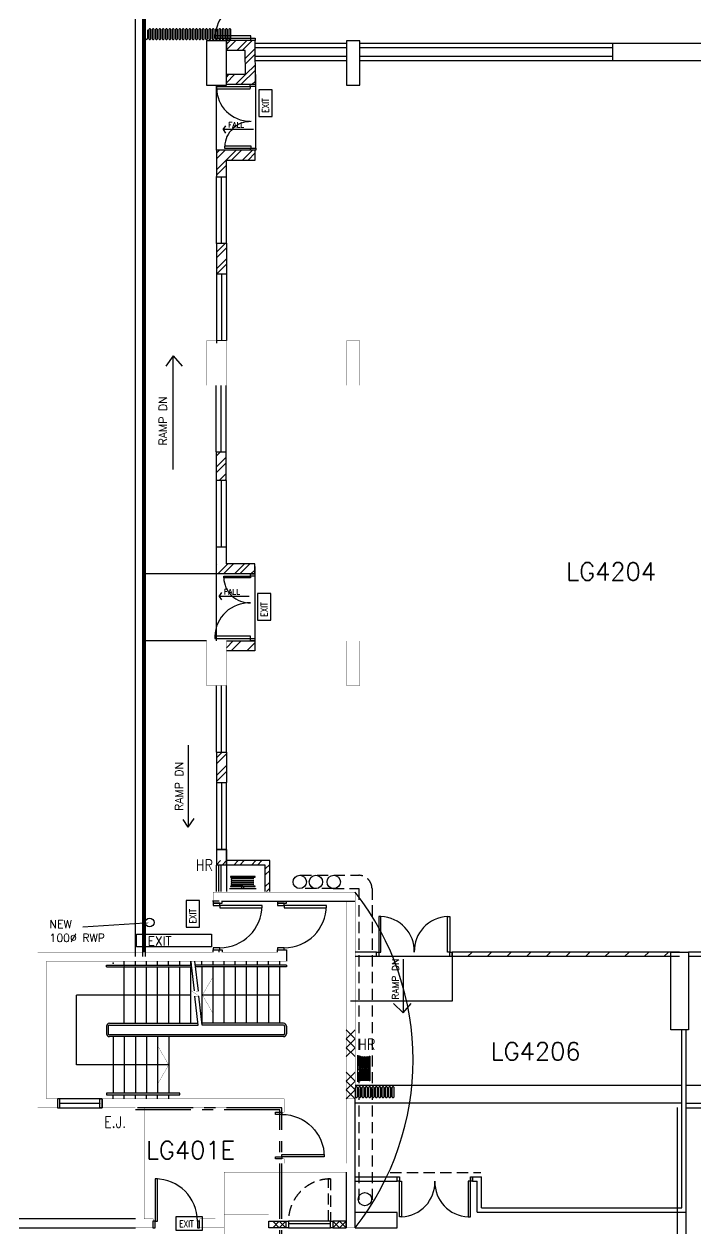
# Model space of a CAD drawing. Extents: x -163002 to 22103, y -98847 to 51643.
# Drawn here: x -128005 to -112884, y -78725 to -51624 of the extents above; entities that cross this region are included whole.
import ezdxf

# ---------------------------------------------------------------- set-up
doc = ezdxf.new("R2010")
doc.units = 0
doc.header["$LTSCALE"] = 1000
doc.header["$MEASUREMENT"] = 0
doc.linetypes.add('s1108a$0$CENTER', pattern=[2, 1.25, -0.25, 0.25, -0.25])
doc.linetypes.add('s1108a$0$HIDDEN', pattern=[0.375, 0.25, -0.125])
doc.layers.get('0').update_dxf_attribs({"linetype": 'CONTINUOUS'})
for name, color, linetype in [('s1108a$0$20', 1, 'CONTINUOUS'), ('s1108a$0$22', 7, 'CONTINUOUS'), ('s1108a$0$23', 7, 'CONTINUOUS'), ('s1108a$0$25', 7, 'CONTINUOUS'), ('s1108a$0$30', 7, 'CONTINUOUS'), ('s1108a$0$56', 7, 'CONTINUOUS'), ('s1108a$0$6', 7, 'CONTINUOUS'), ('s1108a$0$7', 7, 'CONTINUOUS'), ('s1108a$0$BLK', 4, 'CONTINUOUS'), ('s1108a$0$CHANN', 9, 'CONTINUOUS'), ('s1108a$0$EX-HID', 1, 's1108a$0$HIDDEN'), ('s1108a$0$EX-SERVICE', 6, 'CONTINUOUS'), ('s1108a$0$HATCH-WL', 1, 'CONTINUOUS'), ('s1108a$0$NEW-BWL', 4, 'CONTINUOUS'), ('s1108a$0$NEW-DIM', 8, 'CONTINUOUS'), ('s1108a$0$NEW-DR', 2, 'CONTINUOUS'), ('s1108a$0$NEW-FITTING', 2, 'CONTINUOUS'), ('s1108a$0$NEW-RAMP', 6, 'CONTINUOUS'), ('s1108a$0$NEW-TXT', 6, 'CONTINUOUS'), ('s1108a$0$NEW-WAL', 4, 'CONTINUOUS'), ('s1108a$0$ROOM-NO', 4, 'CONTINUOUS')]:
    doc.layers.add(name, color=color, linetype=linetype)
doc.styles.add('s1108a$0$STANDARD', font='SIMPLEX')

# ---------------------------------------------------------------- blocks, each defined once
blk = doc.blocks.new('s1108a$0$D1050A')
at = {"layer": 's1108a$0$30', "color": 11, "linetype": 'Continuous'}
for points in [[(0.05, 0.15), (0.1, 0.15), (0.1, 1.1), (0.05, 1.1)], [(0, 0), (0.05, 0), (0.05, 0.15), (0, 0.15)], [(1, 0), (1.05, 0), (1.05, 0.15), (1, 0.15)]]:
    blk.add_lwpolyline(points, close=True, dxfattribs=at)
blk.add_arc((0.05, 0.15), 0.95, 0, 90, dxfattribs=at)
blk = doc.blocks.new('s1108a$0$EXIT')
at = {"layer": 's1108a$0$56', "color": 1, "linetype": 'Continuous'}
blk.add_lwpolyline([(0, 0), (0.6, 0), (0.6, 0.3), (0, 0.3)], close=True, dxfattribs=at)
at = {"layer": 's1108a$0$56', "color": 1, "linetype": 'Continuous', "style": 's1108a$0$STANDARD', "width": 0.8}
blk.add_text('EXIT', height=0.15, dxfattribs=at).set_placement((0.0816, 0.0747))
blk = doc.blocks.new('s1108a$0$HR')
at = {"layer": 's1108a$0$56', "color": 1, "linetype": 'Continuous'}
for p, q in [((-0.3, 0), (0.3, 0)), ((0.249, -0.0595), (-0.2491, -0.0671)), ((0.249, -0.0863), (-0.2491, -0.0939)), ((0.249, -0.1131), (-0.2491, -0.1207)), ((0.249, -0.1399), (-0.2491, -0.1475)), ((0.249, -0.1667), (-0.2491, -0.1743)), ((-0.2491, -0.201), (0.249, -0.1934)), ((0.249, -0.2202), (-0.2491, -0.2278)), ((0.249, -0.247), (-0.2491, -0.2546))]:
    blk.add_line(p, q, dxfattribs=at)
for points in [[(-0.275, -0.0575), (-0.275, -0.045), (0.275, -0.045), (0.275, -0.0575)], [(0.275, -0.2575), (0.275, -0.27), (-0.275, -0.27), (-0.275, -0.2575)], [(0.02, -0.0001), (0.02, -0.045), (-0.03, -0.045), (-0.03, -0.0001)]]:
    blk.add_lwpolyline(points, close=True, dxfattribs=at)
for centre, start, end in [((-0.2491, -0.08055), 89.999978, 269.999972), ((-0.2491, -0.107336), 89.999978, 269.999972), ((-0.2491, -0.134122), 89.999978, 269.999972), ((-0.2491, -0.160907), 89.999978, 269.999972), ((-0.2491, -0.187693), 89.999978, 269.999972), ((-0.2491, -0.214479), 89.999978, 269.999972), ((-0.2491, -0.241265), 89.999978, 269.999972), ((0.249, -0.07295), 270.000025, 90.000019), ((0.249, -0.099736), 270.000025, 90.000019), ((0.249, -0.126522), 270.000025, 90.000019), ((0.249, -0.153307), 270.000025, 90.000019), ((0.249, -0.180093), 270.000025, 90.000019), ((0.249, -0.206879), 270.000025, 90.000019), ((0.249, -0.233665), 270.000025, 90.000019)]:
    blk.add_arc(centre, 0.013393, start, end, dxfattribs=at)
blk = doc.blocks.new('s1108a$0$H450')
at = {"layer": 's1108a$0$22', "color": 1, "linetype": 'Continuous'}
for points in [[(0, 0.15), (0.15, 0), (0.3, 0.15), (0.45, 0)], [(0, 0), (0.15, 0.15), (0.3, 0), (0.45, 0.15)]]:
    blk.add_lwpolyline(points, dxfattribs=at)
blk = doc.blocks.new('s1108a$0$H300')
at = {"layer": 's1108a$0$22', "color": 1, "linetype": 'Continuous'}
for points in [[(0, 0), (0.15, 0.15), (0.3, 0)], [(0, 0.15), (0.15, 0), (0.3, 0.15)]]:
    blk.add_lwpolyline(points, dxfattribs=at)
blk = doc.blocks.new('*X37')
at = {"color": 0}
for p, q in [((-313611, -62040), (-313596, -62025)), ((-313570, -62246), (-313345, -62021)), ((-313446, -62246), (-313221, -62021)), ((-313198, -62246), (-312973, -62021)), ((-313075, -62246), (-312850, -62021)), ((-312827, -62246), (-312739, -62158))]:
    blk.add_line(p, q, dxfattribs=at)
blk = doc.blocks.new('*X44')
at = {"color": 0}
for p, q in [((-313161, -50329), (-313076, -50244)), ((-313161, -50453), (-312952, -50244)), ((-312930, -50469), (-312705, -50244)), ((-312806, -50469), (-312581, -50244)), ((-312735, -50646), (-312512, -50423)), ((-312734, -50769), (-312511, -50546)), ((-312834, -51240), (-312508, -50914)), ((-312732, -51014), (-312509, -50791)), ((-313161, -51072), (-313104, -51015)), ((-313161, -51196), (-312980, -51015)), ((-312958, -51240), (-312733, -51015)), ((-312587, -51240), (-312506, -51159))]:
    blk.add_line(p, q, dxfattribs=at)
blk = doc.blocks.new('*X45')
at = {"color": 0}
for p, q in [((-313386, -55009), (-313179, -54802)), ((-313386, -55133), (-313161, -54908)), ((-313386, -55380), (-313161, -55155)), ((-313381, -55499), (-313161, -55279))]:
    blk.add_line(p, q, dxfattribs=at)
blk = doc.blocks.new('*X46')
at = {"color": 0}
for p, q in [((-313386, -53153), (-312945, -52712)), ((-313386, -52782), (-313316, -52712)), ((-313386, -52906), (-313192, -52712)), ((-313046, -52937), (-312821, -52712)), ((-312798, -52937), (-312573, -52712)), ((-312675, -52937), (-312513, -52775)), ((-313386, -53277), (-313161, -53052)), ((-313178, -53317), (-313161, -53299))]:
    blk.add_line(p, q, dxfattribs=at)
blk = doc.blocks.new('*X47')
at = {"color": 0}
for p, q in [((-313395, -59597), (-313296, -59498)), ((-313395, -59844), (-313170, -59619)), ((-313395, -59968), (-313170, -59743)), ((-313325, -60145), (-313170, -59990)), ((-313201, -60145), (-313170, -60114))]:
    blk.add_line(p, q, dxfattribs=at)
blk = doc.blocks.new('*X38')
at = {"color": 0}
for p, q in [((-296355, -32648), (-296260, -32553)), ((-296355, -32781), (-296255, -32681)), ((-296355, -33046), (-296255, -32946)), ((-296355, -33179), (-296255, -33079)), ((-296355, -33444), (-296255, -33344)), ((-296355, -33576), (-296255, -33476)), ((-296267, -33753), (-296167, -33653)), ((-296134, -33753), (-296034, -33653)), ((-295869, -33753), (-295769, -33653)), ((-295737, -33753), (-295661, -33678))]:
    blk.add_line(p, q, dxfattribs=at)
blk = doc.blocks.new('*X50')
at = {"color": 0}
for p, q in [((-307734, -70853), (-307634, -70753)), ((-307292, -70853), (-307192, -70753)), ((-306850, -70853), (-306750, -70753)), ((-306408, -70853), (-306308, -70753)), ((-305966, -70853), (-305866, -70753)), ((-305525, -70853), (-305425, -70753)), ((-305083, -70853), (-304983, -70753)), ((-304641, -70853), (-304541, -70753)), ((-304199, -70853), (-304099, -70753)), ((-303757, -70853), (-303657, -70753)), ((-303315, -70853), (-303215, -70753))]:
    blk.add_line(p, q, dxfattribs=at)
blk = doc.blocks.new('*X51')
at = {"color": 0}
for p, q in [((-313386, -66385), (-313255, -66253)), ((-313386, -66517), (-313161, -66292)), ((-313386, -66783), (-313161, -66558)), ((-313386, -66915), (-313161, -66690))]:
    blk.add_line(p, q, dxfattribs=at)
blk = doc.blocks.new('*X53')
at = {"color": 0}
for p, q in [((-313161, -63906), (-313009, -63753)), ((-313055, -63977), (-312832, -63753)), ((-312702, -63977), (-312523, -63798)), ((-312525, -63977), (-312523, -63975))]:
    blk.add_line(p, q, dxfattribs=at)
blk = doc.blocks.new('s1108a')
at = {"color": 11}
for p, q in [((-123674, -53026), (-122914, -53026)), ((-122912, -54418), (-122792, -54418))]:
    blk.add_line(p, q, dxfattribs=at)
at = {"layer": 's1108a$0$20', "color": 14, "linetype": 'Continuous'}
for p, q in [((-123550, -71350), (-120555, -71350)), ((-123750, -72450), (-123550, -72450)), ((-123615, -72500), (-123615, -72450)), ((-123550, -72450), (-123550, -72500)), ((-122100, -72500), (-122100, -72700)), ((-120555, -78700), (-120555, -75800)), ((-120755, -77450), (-120755, -78700))]:
    blk.add_line(p, q, dxfattribs=at)
at = {"layer": 's1108a$0$20', "color": 14, "linetype": 'Continuous', "const_width": 5}
for points in [[(-123750, -71150), (-123750, -71400), (-123550, -71400), (-123550, -71350), (-122300, -71350), (-122300, -71400), (-122100, -71400), (-122100, -71350), (-120755, -71350), (-120755, -77250), (-122150, -77250), (-122150, -77150), (-122350, -77150), (-122350, -77250), (-123700, -77250), (-123700, -78500), (-124050, -78500), (-124050, -78700), (-123500, -78700), (-123500, -77450), (-120755, -77450), (-120755, -78700), (-120555, -78700), (-120555, -71150)], [(-127700, -72500), (-123750, -72500), (-123750, -72450), (-123550, -72450), (-123550, -72500), (-122300, -72500), (-122300, -72450), (-122100, -72450), (-122100, -72700), (-127500, -72700), (-127500, -75800), (-127250, -75800), (-127250, -76000), (-127700, -76000)], [(-126250, -75800), (-122150, -75800), (-122150, -76100), (-122350, -76100), (-122350, -76000), (-125300, -76000), (-125300, -78500), (-125100, -78500), (-125100, -78700), (-125500, -78700), (-125500, -76000), (-126250, -76000)]]:
    blk.add_lwpolyline(points, close=True, dxfattribs=at)
at = {"layer": 's1108a$0$20', "color": 2, "linetype": 'Continuous', "const_width": 5}
blk.add_lwpolyline([(-120555, -75800), (-120755, -75800), (-120755, -74250), (-120555, -74250)], close=True, dxfattribs=at)
at = {"layer": 's1108a$0$20', "color": 14, "linetype": 'Continuous'}
for points in [[(-122500, -78549), (-122110, -78549), (-122110, -78700), (-122500, -78700)], [(-120755, -78550), (-121055, -78550), (-121055, -78700), (-120755, -78700)]]:
    blk.add_lwpolyline(points, close=True, dxfattribs=at)
at = {"layer": 's1108a$0$23', "color": 3, "linetype": 'Continuous'}
for p, q in [((-125500, -72500), (-125500, -32500)), ((-125300, -72500), (-125300, -32500)), ((-125500, -78500), (-134875, -78500)), ((-134875, -78700), (-125500, -78700))]:
    blk.add_line(p, q, dxfattribs=at)
at = {"layer": 's1108a$0$23', "color": 9, "linetype": 'Continuous'}
blk.add_line((-125500, -72600), (-125500, -32500), dxfattribs=at)
at = {"layer": 's1108a$0$23', "color": 10, "linetype": 'Continuous'}
for points in [[(-127250, -76000), (-127200, -76000), (-127200, -75800), (-127250, -75800)], [(-127250, -76000), (-126250, -76000), (-126250, -75800), (-127250, -75800)], [(-126250, -76000), (-126300, -76000), (-126300, -75800), (-126250, -75800)], [(-127200, -75895), (-126300, -75895), (-126300, -75905), (-127200, -75905)]]:
    blk.add_lwpolyline(points, close=True, dxfattribs=at)
at = {"layer": 's1108a$0$23', "color": 8, "linetype": 'Continuous'}
blk.add_lwpolyline([(-113300, -81447), (-113300, -75997)], dxfattribs=at)
at = {"layer": 's1108a$0$23', "color": 10, "linetype": 'Continuous'}
blk.add_lwpolyline([(-113100, -81250), (-113100, -76000), (-83450, -76000)], dxfattribs=at)
at = {"layer": 's1108a$0$25', "color": 11, "linetype": 'Continuous'}
for p, q in [((-126150, -72790), (-124241, -72790)), ((-126150, -72830), (-126150, -72790)), ((-126150, -72830), (-124236, -72830)), ((-125751, -72791), (-125751, -72701)), ((-125751, -72831), (-125750, -72831)), ((-125750, -74100), (-125750, -72830)), ((-125501, -72791), (-125501, -72701)), ((-125500, -74100), (-125500, -72830)), ((-125251, -72791), (-125251, -72701)), ((-125250, -74100), (-125250, -72830)), ((-125001, -72791), (-125001, -72701)), ((-125000, -74100), (-125000, -72830)), ((-124751, -72791), (-124751, -72701)), ((-124750, -74100), (-124750, -72830)), ((-124501, -72791), (-124501, -72701)), ((-124500, -74100), (-124500, -72830)), ((-124253, -72699), (-124242, -72790)), ((-124251, -72791), (-124251, -72701)), ((-124250, -74100), (-124250, -72830)), ((-124242, -72790), (-124174, -73370)), ((-124166, -72700), (-124086, -73380)), ((-122100, -72790), (-124156, -72790)), ((-122100, -72830), (-124151, -72830)), ((-124001, -72791), (-124001, -72701)), ((-124000, -74100), (-124000, -72830)), ((-123751, -72791), (-123751, -72701)), ((-123750, -74100), (-123750, -72830)), ((-123501, -72791), (-123501, -72701)), ((-123500, -74100), (-123500, -72830)), ((-123251, -72791), (-123251, -72701)), ((-123250, -74100), (-123250, -72830)), ((-123001, -72791), (-123001, -72701)), ((-123000, -74100), (-123000, -72830)), ((-122751, -72791), (-122751, -72701)), ((-122750, -74100), (-122750, -72830)), ((-122501, -72791), (-122501, -72701)), ((-122500, -74100), (-122500, -72830)), ((-122251, -72791), (-122251, -72701)), ((-122250, -74100), (-122250, -72830)), ((-122100, -72790), (-122100, -72830)), ((-124250, -73465), (-126825, -73465)), ((-126825, -75035), (-126825, -73465)), ((-124084, -74140), (-124160, -73488)), ((-123997, -74140), (-124074, -73490)), ((-122250, -73465), (-123991, -73465)), ((-126150, -74165), (-126150, -74335)), ((-126110, -74165), (-126110, -74335)), ((-126085, -74100), (-124090, -74100)), ((-126085, -74140), (-124084, -74140)), ((-122165, -74100), (-124002, -74100)), ((-122165, -74140), (-123998, -74140)), ((-122140, -74165), (-122140, -74335)), ((-122100, -74165), (-122100, -74335)), ((-122165, -74360), (-126085, -74360)), ((-122165, -74400), (-126085, -74400)), ((-126000, -74400), (-126000, -75670)), ((-125750, -74400), (-125750, -75670)), ((-125500, -74400), (-125500, -75670)), ((-125250, -74400), (-125250, -75670)), ((-125000, -74400), (-125000, -75670)), ((-124750, -74400), (-124750, -75670)), ((-124750, -75035), (-126825, -75035)), ((-126000, -75800), (-126000, -75710)), ((-125750, -75800), (-125750, -75710)), ((-125500, -75800), (-125500, -75710)), ((-125250, -75800), (-125250, -75710)), ((-125000, -75800), (-125000, -75710)), ((-124750, -75800), (-124750, -75710))]:
    blk.add_line(p, q, dxfattribs=at)
at = {"layer": 's1108a$0$25', "color": 3, "linetype": 'Continuous', "const_width": 5}
blk.add_lwpolyline([(-122100, -72450), (-122300, -72450)], dxfattribs=at)
at = {"layer": 's1108a$0$25', "color": 11, "linetype": 'Continuous', "const_width": 5}
for points in [[(-123991, -73465), (-123741, -73032)], [(-124087, -73376), (-124233, -73372)], [(-124233, -73372), (-124067, -73488)], [(-124067, -73488), (-124165, -73488)], [(-123991, -73465), (-123741, -73898)], [(-124750, -75035), (-125000, -74602)], [(-124750, -75035), (-125000, -75468)]]:
    blk.add_lwpolyline(points, dxfattribs=at)
at = {"layer": 's1108a$0$25', "color": 11, "linetype": 'Continuous'}
blk.add_lwpolyline([(-126150, -75710), (-124500, -75710), (-124500, -75670), (-126150, -75670)], close=True, dxfattribs=at)
at = {"layer": 's1108a$0$25', "color": 14, "linetype": 'Continuous'}
blk.add_lwpolyline([(-122055, -78700), (-121105, -78700), (-121105, -78550), (-122055, -78550)], close=True, dxfattribs=at)
at = {"layer": 's1108a$0$25', "color": 15, "linetype": 'Continuous'}
blk.add_arc((-125364, -74925), 6114, 321.8681, 38.1319, dxfattribs=at)
at = {"layer": 's1108a$0$25', "color": 11, "linetype": 'Continuous'}
for centre, radius, start, end in [((-126085, -74165), 65, 90, 180), ((-126085, -74165), 25, 90, 180), ((-122165, -74165), 65, 0, 90), ((-122165, -74165), 25, 0, 90), ((-126085, -74335), 65, 180, 270), ((-126085, -74335), 25, 180, 270), ((-122165, -74335), 25, 270, 0), ((-122165, -74335), 65, 270, 0)]:
    blk.add_arc(centre, radius, start, end, dxfattribs=at)
for p in [(-126000, -72750), (-125751, -72831)]:
    blk.add_point(p, dxfattribs=at)
at = {"layer": 's1108a$0$30', "color": 11, "linetype": 'Continuous'}
for p, q in [((-123674, -53091), (-123674, -53051)), ((-122914, -53091), (-123674, -53091)), ((-122919, -53035), (-122919, -53075)), ((-122914, -53026), (-122914, -52986)), ((-122794, -53026), (-122914, -53026)), ((-122794, -52986), (-122794, -53026)), ((-122912, -54458), (-122912, -54418)), ((-122792, -54458), (-122912, -54458)), ((-122792, -54418), (-122792, -54458))]:
    blk.add_line(p, q, dxfattribs=at)
at = {"layer": 's1108a$0$30', "color": 2, "linetype": 's1108a$0$HIDDEN'}
blk.add_lwpolyline([(-121105, -78550), (-121155, -78550), (-121155, -77600), (-121105, -77600)], close=True, dxfattribs=at)
at = {"layer": 's1108a$0$30', "color": 2, "linetype": 'Continuous'}
for points in [[(-122105, -78550), (-122055, -78550), (-122055, -78700), (-122105, -78700)], [(-122055, -78600), (-121105, -78600), (-121105, -78550), (-122055, -78550)], [(-121105, -78550), (-121055, -78550), (-121055, -78700), (-121105, -78700)]]:
    blk.add_lwpolyline(points, close=True, dxfattribs=at)
at = {"layer": 's1108a$0$30', "color": 2, "linetype": 's1108a$0$HIDDEN'}
blk.add_arc((-121105, -78550), 950, 90, 180, dxfattribs=at)
at = {"layer": 's1108a$0$30', "color": 11, "linetype": 'Continuous'}
blk.add_ellipse((-122914, -53051), major_axis=(-537, -537), ratio=1, start_param=-0.785398, end_param=0.785398, dxfattribs=at)
at = {"layer": 's1108a$0$56', "color": 8, "linetype": 'Continuous'}
for p, q in [((-122832, -70824), (-123330, -70817)), ((-122832, -70851), (-123330, -70843)), ((-123330, -70870), (-122832, -70878)), ((-122832, -70904), (-123330, -70897)), ((-122832, -70931), (-123330, -70924)), ((-122832, -70958), (-123330, -70950)), ((-122832, -70985), (-123330, -70977)), ((-122832, -71012), (-123330, -71004)), ((-123381, -71071), (-122781, -71071))]:
    blk.add_line(p, q, dxfattribs=at)
at = {"layer": 's1108a$0$56', "color": 1, "linetype": 'Continuous'}
for points in [[(-122425, -53700), (-122425, -53100), (-122725, -53100), (-122725, -53700)], [(-122450, -65034), (-122450, -64434), (-122750, -64434), (-122750, -65034)]]:
    blk.add_lwpolyline(points, close=True, dxfattribs=at)
at = {"layer": 's1108a$0$56', "color": 8, "linetype": 'Continuous'}
for points in [[(-122806, -70814), (-122806, -70801), (-123356, -70801), (-123356, -70814)], [(-123356, -71014), (-123356, -71026), (-122806, -71026), (-122806, -71014)], [(-123061, -71071), (-123061, -71026), (-123111, -71026), (-123111, -71071)]]:
    blk.add_lwpolyline(points, close=True, dxfattribs=at)
for centre in [(-123330, -70830), (-123330, -70857), (-123330, -70883), (-123330, -70910), (-123330, -70937), (-123330, -70964), (-123330, -70991)]:
    blk.add_arc(centre, 13.4, 90, 270, dxfattribs=at)
at = {"layer": 's1108a$0$6', "color": 14, "linetype": 'Continuous', "const_width": 5}
for points in [[(-123900, -53000), (-123450, -53000), (-123450, -52000), (-123900, -52000)], [(-123900, -53000), (-123450, -53000), (-123450, -52000), (-123900, -52000)], [(-120750, -53000), (-120450, -53000), (-120450, -52000), (-120750, -52000)], [(-120750, -53000), (-120450, -53000), (-120450, -52000), (-120750, -52000)], [(-112250, -52450), (-114750, -52450), (-114750, -52050), (-112250, -52050)], [(-123900, -59750), (-123450, -59750), (-123450, -58750), (-123900, -58750)], [(-120750, -59750), (-120450, -59750), (-120450, -58750), (-120750, -58750)], [(-123900, -66500), (-123450, -66500), (-123450, -65500), (-123900, -65500)], [(-120750, -66500), (-120450, -66500), (-120450, -65500), (-120750, -65500)], [(-123500, -78400), (-122500, -78400), (-122500, -78850), (-123500, -78850)]]:
    blk.add_lwpolyline(points, close=True, dxfattribs=at)
at = {"layer": 's1108a$0$6', "linetype": 'Continuous'}
for points in [[(-123900, -53000), (-123450, -53000), (-123450, -52000), (-123900, -52000)], [(-120750, -53000), (-120450, -53000), (-120450, -52000), (-120750, -52000)], [(-112250, -52450), (-114750, -52450), (-114750, -52050), (-112250, -52050)]]:
    blk.add_lwpolyline(points, close=True, dxfattribs=at)
at = {"layer": 's1108a$0$6', "color": 14, "linetype": 'Continuous', "const_width": 5}
for points in [[(-113450, -74250), (-113450, -72500)], [(-113450, -72500), (-113050, -72500)], [(-113450, -74250), (-113450, -72500)], [(-113450, -72500), (-113050, -72500)], [(-113450, -74250), (-113450, -72500)], [(-113450, -72500), (-113050, -72500)], [(-113450, -74250), (-113450, -72500)], [(-113450, -72500), (-113050, -72500)], [(-113050, -72500), (-113050, -74250)], [(-113050, -72500), (-113050, -74250)], [(-113050, -72500), (-113050, -74250)], [(-113050, -72500), (-113050, -74250)], [(-113050, -74250), (-113450, -74250)], [(-113050, -74250), (-113450, -74250)], [(-113050, -74250), (-113450, -74250)], [(-113050, -74250), (-113450, -74250)]]:
    blk.add_lwpolyline(points, dxfattribs=at)
at = {"layer": 's1108a$0$6', "linetype": 'Continuous'}
for points in [[(-113450, -72500), (-113050, -72500)], [(-113450, -74250), (-113450, -72500)], [(-113050, -72500), (-113050, -74250)], [(-113050, -72500), (-113050, -74250)], [(-113050, -74250), (-113450, -74250)]]:
    blk.add_lwpolyline(points, dxfattribs=at)
at = {"layer": 's1108a$0$7', "color": 4, "linetype": 's1108a$0$CENTER'}
for points in [[(-122200, -98500), (-122200, -76000), (-125500, -76000)], [(-122250, -98500), (-122250, -76050), (-125500, -76050)]]:
    blk.add_lwpolyline(points, dxfattribs=at)
at = {"layer": 's1108a$0$BLK'}
for p, q in [((-120555, -77553), (-119609, -77553)), ((-120555, -77653), (-119609, -77653)), ((-119609, -77653), (-119609, -77552)), ((-117909, -77653), (-117909, -77553)), ((-117909, -77553), (-117709, -77553)), ((-117909, -77653), (-117809, -77653)), ((-117809, -78349), (-117809, -77653)), ((-117709, -78249), (-117709, -77553)), ((-117709, -78249), (-113200, -78249))]:
    blk.add_line(p, q, dxfattribs=at)
at = {"layer": 's1108a$0$CHANN'}
for p, q in [((-125225, -51754), (-125225, -51946)), ((-125249, -51970), (-125251, -51970)), ((-113200, -75499), (-120555, -75499)), ((-105650, -75499), (-113100, -75499)), ((-113200, -75900), (-120555, -75900))]:
    blk.add_line(p, q, dxfattribs=at)
for points in [[(-125176, -51970), (-125174, -51970, 0.414214), (-125150, -51946), (-125150, -51754, 0.414214), (-125174, -51730), (-125176, -51730, 0.414214), (-125200, -51754), (-125200, -51946, 0.414214)], [(-125101, -51970), (-125099, -51970, 0.414214), (-125075, -51946), (-125075, -51754, 0.414214), (-125099, -51730), (-125101, -51730, 0.414214), (-125125, -51754), (-125125, -51946, 0.414214)], [(-125026, -51970), (-125024, -51970, 0.414214), (-125000, -51946), (-125000, -51754, 0.414214), (-125024, -51730), (-125026, -51730, 0.414214), (-125050, -51754), (-125050, -51946, 0.414214)], [(-124951, -51970), (-124949, -51970, 0.414214), (-124925, -51946), (-124925, -51754, 0.414214), (-124949, -51730), (-124951, -51730, 0.414214), (-124975, -51754), (-124975, -51946, 0.414214)], [(-124876, -51970), (-124874, -51970, 0.414214), (-124850, -51946), (-124850, -51754, 0.414214), (-124874, -51730), (-124876, -51730, 0.414214), (-124900, -51754), (-124900, -51946, 0.414214)], [(-124801, -51970), (-124799, -51970, 0.414214), (-124775, -51946), (-124775, -51754, 0.414214), (-124799, -51730), (-124801, -51730, 0.414214), (-124825, -51754), (-124825, -51946, 0.414214)], [(-124726, -51970), (-124724, -51970, 0.414214), (-124700, -51946), (-124700, -51754, 0.414214), (-124724, -51730), (-124726, -51730, 0.414214), (-124750, -51754), (-124750, -51946, 0.414214)], [(-124651, -51970), (-124649, -51970, 0.414214), (-124625, -51946), (-124625, -51754, 0.414214), (-124649, -51730), (-124651, -51730, 0.414214), (-124675, -51754), (-124675, -51946, 0.414214)], [(-124576, -51970), (-124574, -51970, 0.414214), (-124550, -51946), (-124550, -51754, 0.414214), (-124574, -51730), (-124576, -51730, 0.414214), (-124600, -51754), (-124600, -51946, 0.414214)], [(-124501, -51970), (-124499, -51970, 0.414214), (-124475, -51946), (-124475, -51754, 0.414214), (-124499, -51730), (-124501, -51730, 0.414214), (-124525, -51754), (-124525, -51946, 0.414214)], [(-124426, -51970), (-124424, -51970, 0.414214), (-124400, -51946), (-124400, -51754, 0.414214), (-124424, -51730), (-124426, -51730, 0.414214), (-124450, -51754), (-124450, -51946, 0.414214)], [(-124351, -51970), (-124349, -51970, 0.414214), (-124325, -51946), (-124325, -51754, 0.414214), (-124349, -51730), (-124351, -51730, 0.414214), (-124375, -51754), (-124375, -51946, 0.414214)], [(-124276, -51970), (-124274, -51970, 0.414214), (-124250, -51946), (-124250, -51754, 0.414214), (-124274, -51730), (-124276, -51730, 0.414214), (-124300, -51754), (-124300, -51946, 0.414214)], [(-124201, -51970), (-124199, -51970, 0.414214), (-124175, -51946), (-124175, -51754, 0.414214), (-124199, -51730), (-124201, -51730, 0.414214), (-124225, -51754), (-124225, -51946, 0.414214)], [(-124126, -51970), (-124124, -51970, 0.414214), (-124100, -51946), (-124100, -51754, 0.414214), (-124124, -51730), (-124126, -51730, 0.414214), (-124150, -51754), (-124150, -51946, 0.414214)], [(-124051, -51970), (-124049, -51970, 0.414214), (-124025, -51946), (-124025, -51754, 0.414214), (-124049, -51730), (-124051, -51730, 0.414214), (-124075, -51754), (-124075, -51946, 0.414214)], [(-123976, -51970), (-123974, -51970, 0.414214), (-123950, -51946), (-123950, -51754, 0.414214), (-123974, -51730), (-123976, -51730, 0.414214), (-124000, -51754), (-124000, -51946, 0.414214)], [(-123901, -51970), (-123899, -51970, 0.414214), (-123875, -51946), (-123875, -51754, 0.414214), (-123899, -51730), (-123901, -51730, 0.414214), (-123925, -51754), (-123925, -51946, 0.414214)], [(-123826, -51970), (-123824, -51970, 0.414214), (-123800, -51946), (-123800, -51754, 0.414214), (-123824, -51730), (-123826, -51730, 0.414214), (-123850, -51754), (-123850, -51946, 0.414214)], [(-123751, -51970), (-123749, -51970, 0.414214), (-123725, -51946), (-123725, -51754, 0.414214), (-123749, -51730), (-123751, -51730, 0.414214), (-123775, -51754), (-123775, -51946, 0.414214)], [(-123676, -51970), (-123674, -51970, 0.414214), (-123650, -51946), (-123650, -51754, 0.414214), (-123674, -51730), (-123676, -51730, 0.414214), (-123700, -51754), (-123700, -51946, 0.414214)], [(-123601, -51970), (-123599, -51970, 0.414214), (-123575, -51946), (-123575, -51754, 0.414214), (-123599, -51730), (-123601, -51730, 0.414214), (-123625, -51754), (-123625, -51946, 0.414214)], [(-123526, -51970), (-123524, -51970, 0.414214), (-123500, -51946), (-123500, -51754, 0.414214), (-123524, -51730), (-123526, -51730, 0.414214), (-123550, -51754), (-123550, -51946, 0.414214)], [(-123451, -51970), (-123449, -51970, 0.414214), (-123425, -51946), (-123425, -51754, 0.414214), (-123449, -51730), (-123451, -51730, 0.414214), (-123475, -51754), (-123475, -51946, 0.414214)], [(-123376, -51970), (-123374, -51970, 0.414214), (-123350, -51946), (-123350, -51754, 0.414214), (-123374, -51730), (-123376, -51730, 0.414214), (-123400, -51754), (-123400, -51946, 0.414214)], [(-120526, -75769), (-120524, -75769, 0.414214), (-120500, -75745), (-120500, -75553, 0.414214), (-120524, -75529), (-120526, -75529, 0.414214), (-120550, -75553), (-120550, -75745, 0.414214)], [(-120451, -75769), (-120449, -75769, 0.414214), (-120425, -75745), (-120425, -75553, 0.414214), (-120449, -75529), (-120451, -75529, 0.414214), (-120475, -75553), (-120475, -75745, 0.414214)], [(-120376, -75769), (-120374, -75769, 0.414214), (-120350, -75745), (-120350, -75553, 0.414214), (-120374, -75529), (-120376, -75529, 0.414214), (-120400, -75553), (-120400, -75745, 0.414214)], [(-120301, -75769), (-120299, -75769, 0.414214), (-120275, -75745), (-120275, -75553, 0.414214), (-120299, -75529), (-120301, -75529, 0.414214), (-120325, -75553), (-120325, -75745, 0.414214)], [(-120226, -75769), (-120224, -75769, 0.414214), (-120200, -75745), (-120200, -75553, 0.414214), (-120224, -75529), (-120226, -75529, 0.414214), (-120250, -75553), (-120250, -75745, 0.414214)], [(-120151, -75769), (-120149, -75769, 0.414214), (-120125, -75745), (-120125, -75553, 0.414214), (-120149, -75529), (-120151, -75529, 0.414214), (-120175, -75553), (-120175, -75745, 0.414214)], [(-120076, -75769), (-120074, -75769, 0.414214), (-120050, -75745), (-120050, -75553, 0.414214), (-120074, -75529), (-120076, -75529, 0.414214), (-120100, -75553), (-120100, -75745, 0.414214)], [(-120001, -75769), (-119999, -75769, 0.414214), (-119975, -75745), (-119975, -75553, 0.414214), (-119999, -75529), (-120001, -75529, 0.414214), (-120025, -75553), (-120025, -75745, 0.414214)], [(-119926, -75769), (-119924, -75769, 0.414214), (-119900, -75745), (-119900, -75553, 0.414214), (-119924, -75529), (-119926, -75529, 0.414214), (-119950, -75553), (-119950, -75745, 0.414214)], [(-119851, -75769), (-119849, -75769, 0.414214), (-119825, -75745), (-119825, -75553, 0.414214), (-119849, -75529), (-119851, -75529, 0.414214), (-119875, -75553), (-119875, -75745, 0.414214)], [(-119776, -75769), (-119774, -75769, 0.414214), (-119750, -75745), (-119750, -75553, 0.414214), (-119774, -75529), (-119776, -75529, 0.414214), (-119800, -75553), (-119800, -75745, 0.414214)], [(-119701, -75769), (-119699, -75769, 0.414214), (-119675, -75745), (-119675, -75553, 0.414214), (-119699, -75529), (-119701, -75529, 0.414214), (-119725, -75553), (-119725, -75745, 0.414214)]]:
    blk.add_lwpolyline(points, format="xyb", close=True, dxfattribs=at)
for centre, start, end in [((-125251, -51946), 180, 270), ((-125249, -51946), 270, 0)]:
    blk.add_arc(centre, 24, start, end, dxfattribs=at)
at = {"layer": 's1108a$0$EX-HID', "color": 8}
for p, q in [((-123750, -71345), (-123750, -71395)), ((-123750, -71395), (-123550, -71395)), ((-123550, -71395), (-123550, -71345)), ((-122300, -71350), (-122300, -71400)), ((-122300, -71400), (-122100, -71400)), ((-122100, -71400), (-122100, -71350)), ((-123750, -72450), (-123550, -72450)), ((-123750, -72500), (-123750, -72450)), ((-123550, -72450), (-123550, -72500)), ((-122300, -72500), (-122300, -72450)), ((-122300, -72450), (-122100, -72450)), ((-122100, -72450), (-122100, -72500))]:
    blk.add_line(p, q, dxfattribs=at)
for points in [[(-123750, -71400), (-123750, -71450), (-123600, -71450), (-123600, -71400)], [(-122300, -71400), (-122300, -71450), (-122150, -71450), (-122150, -71400)], [(-123750, -72400), (-123750, -72450), (-123600, -72450), (-123600, -72400)], [(-122300, -72400), (-122300, -72450), (-122150, -72450), (-122150, -72400)]]:
    blk.add_lwpolyline(points, close=True, dxfattribs=at)
at = {"layer": 's1108a$0$EX-HID', "color": 8, "linetype": 'Continuous'}
for points in [[(-123600, -71450), (-123600, -71500), (-122650, -71500), (-122650, -71450)], [(-122150, -71450), (-122150, -71500), (-121200, -71500), (-121200, -71450)]]:
    blk.add_lwpolyline(points, close=True, dxfattribs=at)
for centre in [(-123600, -71450), (-122150, -71450)]:
    blk.add_arc(centre, 950, 270, 0, dxfattribs=at)
at = {"layer": 's1108a$0$EX-SERVICE', "linetype": 's1108a$0$HIDDEN'}
blk.add_line((-121052, -71071), (-121793, -71071), dxfattribs=at)
blk.add_lwpolyline([(-121786, -70771), (-120474, -70771, -0.414214), (-120174, -71071), (-120174, -78154)], format="xyb", dxfattribs=at)
blk.add_lwpolyline([(-121052, -71071), (-120474, -71071), (-120474, -78154)], dxfattribs=at)
at = {"layer": 's1108a$0$EX-SERVICE', "linetype": 'Continuous'}
blk.add_lwpolyline([(-125478, -72383), (-125478, -72093), (-123788, -72093), (-123788, -72383), (-125478, -72383)], dxfattribs=at)
at = {"layer": 's1108a$0$EX-SERVICE'}
for centre in [(-121801, -70920), (-121437, -70920), (-121037, -70920), (-120333, -78056)]:
    blk.add_circle(centre, 150, dxfattribs=at)
at = {"layer": 's1108a$0$NEW-BWL'}
for p, q in [((-122803, -51991), (-123450, -51991)), ((-123450, -51991), (-123450, -52216)), ((-122794, -52986), (-122803, -51991)), ((-123026, -52216), (-123450, -52216)), ((-123021, -52761), (-123026, -52216)), ((-123021, -52761), (-123450, -52761)), ((-122794, -52986), (-123450, -52986)), ((-123675, -54458), (-123675, -55063)), ((-123450, -55063), (-123450, -54683)), ((-123675, -55063), (-123450, -55063)), ((-123684, -61244), (-123684, -61892)), ((-123459, -61892), (-123459, -61244)), ((-123684, -63392), (-123684, -63993)), ((-123459, -63388), (-123459, -63768))]:
    blk.add_line(p, q, dxfattribs=at)
at = {"layer": 's1108a$0$NEW-DIM'}
for p, q in [((-113200, -76070), (-113200, -75066)), ((-113100, -76070), (-113100, -75066))]:
    blk.add_line(p, q, dxfattribs=at)
at = {"layer": 's1108a$0$NEW-DR', "color": 2, "linetype": 's1108a$0$HIDDEN'}
blk.add_line((-119763, -77456), (-117724, -77456), dxfattribs=at)
at = {"layer": 's1108a$0$NEW-DR'}
for points in [[(-122903, -51941), (-122903, -51891), (-123703, -51891), (-123703, -51941)], [(-122903, -51991), (-122903, -51941), (-122803, -51941), (-122803, -51991)], [(-122897, -54415), (-122897, -54372), (-123491, -54372), (-123491, -54415)], [(-122912, -64043), (-122912, -64080), (-123512, -64080), (-123512, -64043)], [(-122912, -64043), (-122912, -63993), (-122812, -63993), (-122812, -64043)], [(-122912, -65443), (-122912, -65393), (-123712, -65393), (-123712, -65443)], [(-122912, -65493), (-122912, -65443), (-122812, -65443), (-122812, -65493)], [(-120022, -72500), (-119972, -72500), (-119972, -71700), (-120022, -71700)], [(-118422, -72500), (-118472, -72500), (-118472, -71700), (-118422, -71700)], [(-120072, -72500), (-120022, -72500), (-120022, -72600), (-120072, -72600)], [(-118422, -72500), (-118372, -72500), (-118372, -72600), (-118422, -72600)], [(-119559, -77652), (-119609, -77652), (-119609, -77552), (-119559, -77552)], [(-119559, -77652), (-119509, -77652), (-119509, -78452), (-119559, -78452)], [(-117959, -77652), (-118009, -77652), (-118009, -78452), (-117959, -78452)], [(-117909, -77652), (-117959, -77652), (-117959, -77552), (-117909, -77552)]]:
    blk.add_lwpolyline(points, close=True, dxfattribs=at)
for centre, radius, start, end in [((-122928, -51916), 775, 88.1524, 178.1524), ((-122916, -54391), 573, 88.1524, 178.1524), ((-122931, -64061), 582, 181.8476, 271.8476), ((-122937, -65418), 775, 88.1524, 178.1524), ((-119997, -72475), 775, 358.1524, 88.1524), ((-118447, -72475), 775, 91.8476, 181.8476), ((-119534, -77677), 775, 271.8476, 1.8476), ((-117984, -77677), 775, 178.1524, 268.1524)]:
    blk.add_arc(centre, radius, start, end, dxfattribs=at)
at = {"layer": 's1108a$0$NEW-FITTING', "color": 2, "linetype": 'Continuous'}
for p, q in [((-125330, -72600), (-125330, -32500)), ((-125270, -72600), (-125270, -32500))]:
    blk.add_line(p, q, dxfattribs=at)
at = {"layer": 's1108a$0$NEW-FITTING'}
blk.add_circle((-125180, -71833), 100, dxfattribs=at)
at = {"layer": 's1108a$0$NEW-RAMP'}
for p, q in [((-122792, -54418), (-122792, -52761)), ((-123675, -54458), (-123675, -53000)), ((-123521, -53998), (-123462, -53914)), ((-123521, -53998), (-123470, -54075)), ((-122842, -53998), (-123521, -53998)), ((-124648, -59089), (-124818, -59316)), ((-124648, -61640), (-124648, -59089)), ((-124648, -59089), (-124449, -59316)), ((-123684, -63993), (-125300, -63993)), ((-123684, -63993), (-123684, -65495)), ((-122812, -64018), (-122812, -65468)), ((-123615, -64497), (-123556, -64413)), ((-123615, -64497), (-123564, -64574)), ((-122936, -64497), (-123615, -64497)), ((-123900, -65500), (-125300, -65500)), ((-118372, -72600), (-120313, -72600)), ((-118372, -72600), (-118372, -73600)), ((-119476, -72659), (-119476, -73864)), ((-118372, -73600), (-120655, -73600)), ((-119476, -73864), (-119687, -73653)), ((-119476, -73864), (-119295, -73653))]:
    blk.add_line(p, q, dxfattribs=at)
at = {"layer": 's1108a$0$NEW-TXT'}
for p, q in [((-124314, -67846), (-124314, -69686)), ((-124314, -69686), (-124426, -69519)), ((-124314, -69686), (-124175, -69491))]:
    blk.add_line(p, q, dxfattribs=at)
at = {"layer": 's1108a$0$NEW-TXT', "linetype": 'Continuous'}
blk.add_line((-125288, -71848), (-126681, -71935), dxfattribs=at)
blk.add_solid([(-125289, -71831), (-125287, -71864), (-125188, -71841)], dxfattribs=at)
at = {"layer": 's1108a$0$NEW-WAL', "color": 6}
for p, q in [((-120750, -52059), (-122802, -52059)), ((-120750, -52159), (-122801, -52159)), ((-114750, -52059), (-120450, -52059)), ((-114750, -52159), (-120450, -52159)), ((-120750, -52350), (-122800, -52350)), ((-120750, -52450), (-122799, -52450)), ((-114750, -52350), (-120450, -52350)), ((-114750, -52450), (-120450, -52450)), ((-113250, -72500), (-118372, -72500)), ((-113250, -72600), (-118372, -72600)), ((-110209, -72500), (-113050, -72500)), ((-110259, -72600), (-113050, -72600))]:
    blk.add_line(p, q, dxfattribs=at)
at = {"layer": 's1108a$0$NEW-WAL'}
for p, q in [((-122802, -54683), (-122802, -54458)), ((-123450, -54683), (-122802, -54683)), ((-123675, -56549), (-123675, -57246)), ((-123450, -58742), (-123675, -58746)), ((-123675, -58746), (-123675, -58800)), ((-123459, -63388), (-123684, -63392)), ((-122812, -63993), (-122912, -63993)), ((-122812, -65493), (-122912, -65493)), ((-123675, -68000), (-123675, -68687)), ((-123675, -68000), (-123450, -68000)), ((-123450, -68000), (-123450, -68687)), ((-123675, -68687), (-123450, -68687)), ((-123675, -70187), (-123675, -70540)), ((-123675, -70187), (-123450, -70187)), ((-123450, -70187), (-123450, -70540)), ((-120072, -72500), (-120555, -72500)), ((-120072, -72600), (-120555, -72600)), ((-120072, -72600), (-120072, -72500)), ((-118372, -72600), (-118372, -72500)), ((-113200, -78249), (-113200, -74250)), ((-113100, -75890), (-113100, -74250))]:
    blk.add_line(p, q, dxfattribs=at)
at = {"layer": 's1108a$0$NEW-WAL', "color": 9}
for p, q in [((-123675, -56549), (-123675, -55055)), ((-123562, -56557), (-123562, -55063)), ((-123450, -56549), (-123450, -55055)), ((-123675, -56557), (-123675, -56549)), ((-123450, -56557), (-123450, -56549)), ((-123675, -57246), (-123675, -58800)), ((-123562, -57246), (-123562, -58746)), ((-123450, -57246), (-123450, -58742)), ((-123684, -61244), (-123684, -59750)), ((-123571, -61244), (-123571, -59750)), ((-123459, -61244), (-123459, -59750)), ((-123684, -61892), (-123684, -63392)), ((-123571, -61892), (-123571, -63392)), ((-123459, -61892), (-123459, -63388)), ((-123675, -68000), (-123675, -66500)), ((-123562, -68000), (-123562, -66500)), ((-123450, -68000), (-123450, -66500)), ((-123675, -68687), (-123675, -70187)), ((-123562, -68687), (-123562, -70187)), ((-123450, -70187), (-123450, -68687)), ((-123682, -70540), (-123682, -71134)), ((-123629, -70540), (-123629, -71134)), ((-123579, -70540), (-123579, -71134)), ((-123452, -70540), (-123452, -71134))]:
    blk.add_line(p, q, dxfattribs=at)
at = {"layer": 's1108a$0$NEW-WAL', "color": 8}
blk.add_line((-123764, -71345), (-123616, -71345), dxfattribs=at)
at = {"layer": 's1108a$0$NEW-WAL'}
for points in [[(-122792, -54458), (-123675, -54458)], [(-123675, -56549), (-123450, -56549)], [(-123450, -56549), (-123450, -57246)], [(-123450, -57246), (-123675, -57246)], [(-123684, -61244), (-123459, -61244)], [(-123459, -61892), (-123684, -61892)], [(-122812, -63993), (-122812, -63768), (-123459, -63768)], [(-122812, -63826), (-122808, -64051)], [(-122812, -63993), (-123684, -63993)], [(-123450, -65500), (-122812, -65500), (-122812, -65723), (-123450, -65723)], [(-123675, -70187), (-123675, -70540)], [(-123452, -70540), (-123452, -70187), (-123675, -70187)], [(-122477, -71134), (-122477, -70440), (-123452, -70440)], [(-122577, -71134), (-122577, -70540), (-123677, -70540)], [(-120555, -78700), (-119609, -78700), (-119609, -78353), (-120555, -78353)]]:
    blk.add_lwpolyline(points, dxfattribs=at)
at = {"layer": 's1108a$0$NEW-WAL', "color": 4, "linetype": 'Continuous'}
for points in [[(-117809, -78349), (-113100, -78349), (-113100, -76000), (-107474, -76000), (-107474, -75900)], [(-113100, -75900), (-107474, -75900)]]:
    blk.add_lwpolyline(points, dxfattribs=at)
at = {"layer": 's1108a$0$NEW-WAL', "color": 8, "linetype": 'Continuous'}
blk.add_lwpolyline([(-113100, -81250), (-113100, -78700)], dxfattribs=at)
at = {"zscale": 1000}
for name, p, xscale, yscale, rotation in [('s1108a$0$EXIT', (-124054, -71935), 999.9979999999999, 999.9979999999999, 90), ('s1108a$0$D1050A', (-123750, -71400), 999.9979999999999, 999.9979999999999, 270), ('s1108a$0$D1050A', (-122300, -71400), 999.9979999999999, 999.9979999999999, 270), ('s1108a$0$H450', (-120555, -74850), 1332.997, 1332.997, 90), ('s1108a$0$HR', (-120493, -75118), 999.9979999999999, 999.9979999999999, 90), ('s1108a$0$H450', (-120555, -75800), 1332.997, 1332.997, 90), ('s1108a$0$D1050A', (-122350, -77150), 999.9979999999999, -999.9979999999999, 90)]:
    blk.add_blockref(name, p, dxfattribs=dict(at, xscale=xscale, yscale=yscale, rotation=rotation))
for name, p, xscale, yscale in [('s1108a$0$D1050A', (-125104, -78700), 999.994, 999.994), ('s1108a$0$EXIT', (-124593, -78757), 999.9979999999999, 999.9979999999999), ('s1108a$0$H300', (-122410, -78699), 999.9979999999999, 999.9979999999999), ('s1108a$0$H300', (-121055, -78700), 999.9979999999999, 999.9979999999999)]:
    blk.add_blockref(name, p, dxfattribs=dict(at, xscale=xscale, yscale=yscale))
at = {"layer": 's1108a$0$HATCH-WL'}
for name in ['*X53', '*X51']:
    blk.add_blockref(name, (189711, -1746), dxfattribs=at)
at = {"layer": 's1108a$0$HATCH-WL', "xscale": -1, "rotation": 90}
blk.add_blockref('*X38', (-156230, -366795), dxfattribs=at)
at = {"layer": 's1108a$0$HATCH-WL', "color": 8}
blk.add_blockref('*X50', (189711, -1746), dxfattribs=at)
at = {"layer": 's1108a$0$NEW-BWL', "color": 8}
for name in ['*X44', '*X46', '*X45', '*X47']:
    blk.add_blockref(name, (189711, -1746), dxfattribs=at)
at = {"layer": 's1108a$0$NEW-WAL', "color": 8}
blk.add_blockref('*X37', (189927, -1746), dxfattribs=at)
at = {"layer": 's1108a$0$56', "color": 1, "linetype": 'Continuous', "style": 's1108a$0$STANDARD', "width": 0.8}
for p in [(-122500, -53618), (-122525, -64953)]:
    blk.add_text('EXIT', height=150, rotation=90, dxfattribs=at).set_placement(p)
at = {"layer": 's1108a$0$56', "color": 1, "linetype": 'Continuous', "style": 's1108a$0$STANDARD', "width": 0.84}
for p in [(-124141, -70668), (-120487, -74700)]:
    blk.add_text('HR', height=250, dxfattribs=at).set_placement(p)
at = {"layer": 's1108a$0$7', "color": 4, "linetype": 's1108a$0$CENTER', "style": 's1108a$0$STANDARD', "width": 0.84}
blk.add_text('E.J.', height=250, dxfattribs=at).set_placement((-126204, -76448))
at = {"layer": 's1108a$0$EX-SERVICE', "style": 's1108a$0$STANDARD'}
blk.add_text('EXIT', height=200, dxfattribs=at).set_placement((-125224, -72347))
at = {"layer": 's1108a$0$NEW-RAMP', "style": 's1108a$0$STANDARD'}
for height, p in [(180, (-124790, -61101)), (149.9, (-119572, -73567))]:
    blk.add_text('RAMP DN', height=height, rotation=90, dxfattribs=at).set_placement(p)
at = {"layer": 's1108a$0$NEW-TXT', "style": 's1108a$0$STANDARD'}
for s, height, p in [('FALL', 120, (-123411, -53952)), ('FALL', 120, (-123505, -64451)), ('NEW', 180, (-127434, -71959)), ('100%%C RWP', 180, (-127434, -72268))]:
    blk.add_text(s, height=height, dxfattribs=at).set_placement(p)
blk.add_text('RAMP DN', height=180, rotation=90, dxfattribs=at).set_placement((-124426, -69323))
at = {"layer": 's1108a$0$ROOM-NO', "style": 's1108a$0$STANDARD'}
for s, p in [('LG4204', (-115804, -64138)), ('LG4206', (-117502, -74931)), ('LG401E', (-125262, -77153))]:
    blk.add_text(s, height=400, dxfattribs=at).set_placement(p)

msp = doc.modelspace()

# ---------------------------------------------------------------- block references
msp.add_blockref('s1108a', (0, 0))

doc.saveas('drawing.dxf')
